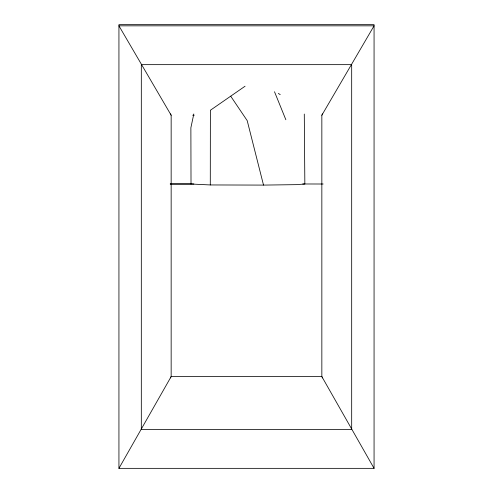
<?xml version="1.0" encoding="UTF-8"?>
<svg xmlns="http://www.w3.org/2000/svg" width="493" height="493" viewBox="0 0 493 493"><rect width="100%" height="100%" fill="white"/><g stroke="black" fill="none" stroke-linecap="round" stroke-linejoin="round"><path stroke-width="0.74" d="M304.286 114.049L304.847 184.018L296.398 184.647L263.515 185.091L210.289 184.949L210.382 110.259L245.076 86.213M193.811 113.975L190.877 127.767L191.019 184.012L210.289 184.949M170.387 377.921L171.157 376.59L171.157 115.226L170.387 113.889M374.064 468.35L374.064 24.65L118.936 24.65L118.936 468.35L374.064 468.35L321.843 376.59L321.843 115.226L322.613 113.889M118.936 468.35L171.157 376.59L321.843 376.59L322.613 377.921M321.843 115.226L374.064 25.833L118.936 25.833L171.157 115.226M192.683 115.226L194.224 115.226M170.233 183.975L193.866 183.975M302.714 183.975L323.143 184.012M170.233 184.012L191.019 184.012M278.335 93.417L280.227 94.631M230.724 96.215L247.203 120.631L263.515 185.091M274.502 91.747L285.86 119.75M351.682 64.651L141.318 64.651L141.318 429.532L351.682 429.532L351.682 64.651"/></g></svg>
